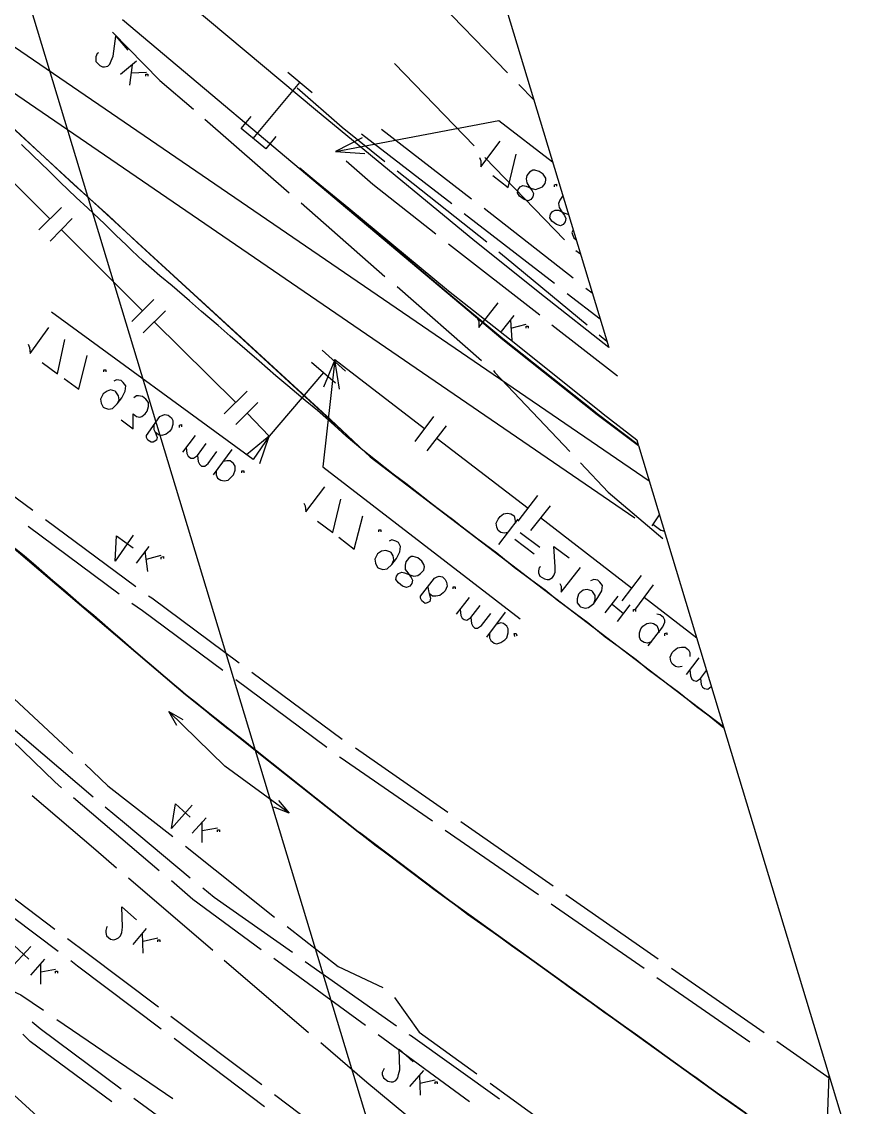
# Model space of a CAD drawing. Header units: metres. Extents: x 5 to 225, y 228 to 542.
# Drawn here: x 193.23 to 221.27, y 252.41 to 288.19 of the extents above; entities that cross this region are included whole.
import ezdxf

# ---------------------------------------------------------------- set-up
doc = ezdxf.new("R2010")
doc.units = ezdxf.units.M
for name, color, linetype in [('BOUNDARY', 7, 'Continuous'), ('CURB', 7, 'Continuous'), ('ELECTR_CABLE', 7, 'Continuous'), ('GAS', 7, 'Continuous'), ('GRASS', 7, 'Continuous'), ('OVERHEAD_POWER_LINE', 7, 'Continuous'), ('ROAD', 7, 'Continuous'), ('WATER_PIPELINE', 7, 'Continuous')]:
    doc.layers.add(name, color=color, linetype=linetype)

msp = doc.modelspace()

# ---------------------------------------------------------------- linework, layer by layer
at = {"layer": 'BOUNDARY'}
msp.add_lwpolyline([(210.46, 232.699), (117.273, 540.497)], dxfattribs=at)
at = {"layer": 'CURB'}
for points in [[(216.38, 264.912), (215.891, 265.307), (215.472, 265.616), (214.898, 266.08), (214.478, 266.389), (213.882, 266.831), (213.485, 267.162), (212.889, 267.603), (212.469, 267.912), (211.895, 268.376), (211.476, 268.685), (210.88, 269.127), (210.483, 269.458), (209.886, 269.899), (209.467, 270.208), (208.893, 270.672), (208.474, 270.981), (207.877, 271.423), (207.48, 271.754), (206.884, 272.195), (206.464, 272.526), (205.89, 272.968), (205.471, 273.277), (204.897, 273.741), (204.478, 274.072), (203.926, 274.535), (203.528, 274.889), (202.976, 275.374), (202.579, 275.705), (202.005, 276.191), (201.608, 276.522), (201.056, 277.008), (200.658, 277.339), (200.106, 277.825), (199.709, 278.178), (199.157, 278.642), (198.76, 278.995), (198.186, 279.481), (197.788, 279.812), (197.236, 280.297), (196.861, 280.651), (196.684, 280.827), (196.331, 281.158), (195.956, 281.534), (195.404, 282.042), (195.029, 282.395), (194.499, 282.903), (194.123, 283.278), (193.594, 283.786), (193.218, 284.139)], [(217.106, 252.216), (216.51, 252.635), (216.09, 252.922), (215.494, 253.364), (215.075, 253.65), (214.478, 254.092), (214.059, 254.401), (213.463, 254.821), (213.021, 255.13), (212.425, 255.549), (212.006, 255.858), (211.41, 256.278), (210.99, 256.587), (210.394, 257.006), (209.975, 257.315), (209.379, 257.735), (208.959, 258.044), (208.363, 258.463), (207.922, 258.772), (207.348, 259.214), (206.928, 259.523), (206.332, 259.965), (205.913, 260.274), (205.339, 260.715), (204.919, 261.024), (204.345, 261.466), (203.926, 261.797), (203.352, 262.261), (202.954, 262.57), (202.38, 263.033), (201.961, 263.364), (201.387, 263.806), (200.989, 264.137), (200.415, 264.601), (199.996, 264.91), (199.422, 265.373), (199.025, 265.705), (198.627, 266.014), (198.451, 266.168), (198.053, 266.499), (197.501, 266.985), (197.104, 267.316), (196.552, 267.802), (196.155, 268.133), (195.603, 268.619), (195.205, 268.95), (194.653, 269.436), (194.256, 269.767), (193.704, 270.252), (193.307, 270.584), (192.733, 271.047)]]:
    msp.add_lwpolyline(points, dxfattribs=at)
at = {"layer": 'ELECTR_CABLE'}
for points in [[(206.685, 289.15), (209.246, 286.501)], [(195.757, 287.163), (195.713, 287.141), (195.713, 287.141), (195.669, 287.031), (195.669, 287.031), (195.669, 286.965), (195.669, 286.965), (195.669, 286.876), (195.669, 286.876), (195.801, 286.744), (195.801, 286.744), (195.89, 286.7), (195.89, 286.7), (195.956, 286.7), (195.956, 286.7), (196.066, 286.722), (196.066, 286.722), (196.132, 286.788), (196.132, 286.788), (196.177, 286.899), (196.177, 286.899), (196.243, 287.053), (196.243, 287.053), (196.331, 287.715), (196.331, 287.715), (196.729, 287.252)], [(196.221, 287.848), (197.788, 286.258), (197.788, 286.258), (198.892, 285.309)], [(196.486, 286.457), (197.016, 286.899)], [(196.795, 286.104), (196.883, 286.766)], [(205.515, 286.81), (208.142, 284.095)], [(196.839, 286.501), (197.347, 286.523)], [(197.325, 286.391), (197.325, 286.457), (197.325, 286.457), (197.391, 286.457), (197.391, 286.457), (197.391, 286.391)], [(202.314, 286.015), (203.793, 284.713), (203.793, 284.713), (205.206, 283.587)], [(209.622, 286.126), (210.111, 285.62)], [(199.267, 284.978), (202.049, 282.549)], [(204.455, 284.36), (203.572, 283.918), (208.959, 284.934), (210.729, 283.577)], [(204.433, 284.492), (207.414, 282.196)], [(205.096, 284.647), (208.054, 282.351)], [(208.319, 283.719), (208.363, 283.609), (208.363, 283.609), (208.363, 283.41), (208.363, 283.41), (209.003, 284.249)], [(203.572, 283.918), (204.544, 283.852)], [(208.496, 283.719), (211.123, 281.004)], [(208.761, 283.123), (209.268, 282.726), (209.268, 282.726), (209.533, 283.83)], [(203.926, 283.609), (204.809, 282.836), (204.809, 282.836), (206.884, 281.203)], [(205.603, 283.278), (208.562, 280.938)], [(209.644, 282.439), (209.577, 282.549), (209.577, 282.549), (209.599, 282.66), (209.599, 282.66), (209.666, 282.748), (209.666, 282.748), (209.754, 282.792), (209.754, 282.792), (209.864, 282.77), (209.864, 282.77), (210.019, 282.704), (210.019, 282.704), (210.173, 282.66), (210.173, 282.66), (210.284, 282.704), (210.284, 282.704), (210.394, 282.748), (210.394, 282.748), (210.483, 282.858), (210.483, 282.858), (210.505, 282.969), (210.505, 282.969), (210.505, 283.035), (210.505, 283.035), (210.416, 283.168), (210.416, 283.168), (210.284, 283.256), (210.284, 283.256), (210.151, 283.3), (210.151, 283.3), (210.085, 283.3), (210.085, 283.3), (209.975, 283.234), (209.975, 283.234), (209.886, 283.123), (209.886, 283.123), (209.864, 283.013), (209.864, 283.013), (209.886, 282.881), (209.886, 282.881), (209.953, 282.77), (209.953, 282.77), (210.063, 282.616), (210.063, 282.616), (210.107, 282.527), (210.107, 282.527), (210.085, 282.417), (210.085, 282.417), (210.019, 282.329), (210.019, 282.329), (209.931, 282.284), (209.931, 282.284), (209.798, 282.329), (209.798, 282.329), (209.644, 282.439)], [(210.792, 282.748), (210.792, 282.814), (210.792, 282.814), (210.858, 282.836), (210.858, 282.836), (210.858, 282.77)], [(211.072, 282.447), (211.057, 282.439), (210.968, 282.307), (210.924, 282.196), (210.946, 282.064), (211.012, 281.953), (211.037, 281.919)], [(202.446, 282.218), (205.206, 279.79)], [(208.474, 282.042), (211.41, 279.746)], [(210.703, 281.622), (210.637, 281.732), (210.659, 281.843), (210.725, 281.931), (210.814, 281.975), (210.924, 281.975), (211.037, 281.919)], [(211.037, 281.919), (211.123, 281.799), (211.167, 281.71), (211.145, 281.6), (211.079, 281.512), (210.99, 281.468), (210.858, 281.512), (210.703, 281.622)], [(211.037, 281.919), (211.101, 281.887), (211.233, 281.843), (211.252, 281.849)], [(207.811, 281.865), (210.792, 279.569)], [(211.409, 281.333), (211.366, 281.247), (211.388, 281.181), (211.432, 281.07), (211.507, 281.007)], [(207.303, 280.871), (210.306, 278.531)], [(208.959, 280.607), (209.202, 280.408), (209.202, 280.408), (211.873, 278.2)], [(211.498, 280.651), (211.649, 280.538)], [(205.603, 279.459), (208.385, 277.03)], [(211.829, 279.414), (212.039, 279.253)], [(211.211, 279.238), (212.298, 278.396)], [(208.253, 278.399), (208.297, 278.311), (208.297, 278.311), (208.297, 278.112), (208.297, 278.112), (208.937, 278.929)], [(209.048, 277.979), (209.467, 278.509)], [(209.401, 277.692), (209.357, 278.355)], [(209.357, 278.09), (209.864, 278.222)], [(209.864, 278.09), (209.864, 278.156), (209.864, 278.156), (209.931, 278.156), (209.931, 278.156), (209.931, 278.09)], [(210.703, 278.2), (212.866, 276.52)], [(212.271, 277.869), (212.52, 277.661)], [(208.783, 276.699), (208.827, 276.633), (208.827, 276.633), (211.299, 274.028)], [(193.594, 272.085), (191.518, 273.608), (191.518, 273.608), (190.591, 274.27)], [(211.653, 273.652), (212.558, 272.681), (212.558, 272.681), (214.368, 271.158)], [(196.442, 269.325), (193.439, 271.555)], [(196.993, 269.568), (194.013, 271.776)], [(196.905, 271.268), (196.309, 270.407), (196.309, 270.407), (196.353, 271.246), (196.353, 271.246), (196.905, 270.849)], [(197.016, 270.341), (197.435, 270.893)], [(197.391, 270.076), (197.303, 270.738)], [(197.347, 270.473), (197.832, 270.606)], [(197.832, 270.473), (197.832, 270.539), (197.832, 270.539), (197.899, 270.562), (197.899, 270.562), (197.899, 270.495)], [(200.393, 267.051), (197.523, 269.193), (197.523, 269.193), (197.413, 269.259)], [(199.863, 266.808), (197.214, 268.773), (197.214, 268.773), (196.861, 269.016)], [(192.159, 266.632), (194.918, 264.071)], [(203.793, 264.534), (200.813, 266.742)], [(203.285, 264.27), (200.283, 266.499)], [(194.543, 262.945), (194.322, 263.144), (194.322, 263.144), (191.849, 265.528)], [(195.581, 262.636), (192.799, 265.02)], [(207.281, 262.128), (204.235, 264.247)], [(195.316, 263.718), (196.066, 263.011), (196.066, 263.011), (198.208, 261.333)], [(206.774, 261.841), (203.727, 263.938), (203.727, 263.938), (203.705, 263.96)], [(196.353, 260.296), (195.669, 260.892), (195.669, 260.892), (193.572, 262.68)], [(197.766, 260.207), (194.94, 262.614)], [(198.782, 259.965), (196.618, 261.775), (196.618, 261.775), (195.978, 262.305)], [(198.848, 262.371), (198.164, 261.598), (198.164, 261.598), (198.296, 262.415), (198.296, 262.415), (198.782, 261.974)], [(198.848, 261.444), (199.312, 261.951)], [(199.179, 261.135), (199.179, 261.819)], [(199.179, 261.532), (199.687, 261.62)], [(199.687, 261.488), (199.687, 261.554), (199.687, 261.554), (199.753, 261.554), (199.753, 261.554), (199.753, 261.488)], [(210.262, 259.413), (207.193, 261.532)], [(210.747, 259.7), (207.701, 261.819)], [(198.627, 261.024), (201.563, 258.684)], [(191.342, 260.539), (194.322, 258.287)], [(191.43, 259.81), (194.433, 257.558)], [(199.532, 257.58), (196.751, 259.965)], [(201.122, 257.602), (198.87, 259.258), (198.87, 259.258), (198.164, 259.876)], [(202.159, 257.514), (199.576, 259.324), (199.576, 259.324), (199.201, 259.633)], [(214.214, 257.293), (211.167, 259.413)], [(213.75, 256.984), (210.681, 259.104)], [(196.044, 258.375), (196.022, 258.331), (196.022, 258.331), (196, 258.243), (196, 258.243), (196, 258.176), (196, 258.176), (196.022, 258.066), (196.022, 258.066), (196.155, 257.956), (196.155, 257.956), (196.265, 257.933), (196.265, 257.933), (196.331, 257.956), (196.331, 257.956), (196.419, 258), (196.419, 258), (196.486, 258.066), (196.486, 258.066), (196.53, 258.176), (196.53, 258.176), (196.552, 258.353), (196.552, 258.353), (196.53, 259.015), (196.53, 259.015), (197.016, 258.596)], [(196.905, 257.779), (197.347, 258.309)], [(201.983, 258.375), (203.661, 257.05), (203.661, 257.05), (205.14, 256.366)], [(194.742, 257.978), (195.382, 257.492), (195.382, 257.492), (197.744, 255.726)], [(197.236, 257.492), (197.214, 258.154)], [(197.236, 257.889), (197.722, 258)], [(189.818, 257.669), (193.196, 256.123), (193.196, 256.123), (193.947, 255.615)], [(193.527, 257.713), (192.821, 256.94), (192.821, 256.94), (192.975, 257.757), (192.975, 257.757), (193.461, 257.293)], [(197.722, 257.867), (197.722, 257.933), (197.722, 257.933), (197.788, 257.933), (197.788, 257.933), (197.788, 257.867)], [(193.527, 256.763), (193.991, 257.293)], [(194.852, 257.249), (195.073, 257.072), (195.073, 257.072), (197.832, 254.997)], [(202.689, 254.865), (199.908, 257.249)], [(204.566, 255.108), (201.541, 257.315)], [(193.859, 256.476), (193.859, 257.139)], [(193.859, 256.874), (194.344, 256.962)], [(194.344, 256.83), (194.344, 256.896), (194.344, 256.896), (194.41, 256.896), (194.41, 256.896), (194.41, 256.83)], [(205.581, 255.086), (202.579, 257.205)], [(217.702, 254.865), (214.655, 256.984)], [(217.238, 254.556), (214.169, 256.675)], [(205.515, 256.035), (206.332, 254.887), (206.332, 254.887), (208.231, 253.518)], [(196.508, 253.01), (193.836, 254.997), (193.836, 254.997), (193.572, 255.218)], [(194.388, 255.306), (198.208, 252.701)], [(198.141, 255.417), (201.144, 253.165)], [(196.199, 252.591), (193.505, 254.578), (193.505, 254.578), (193.262, 254.821)], [(207.988, 252.591), (204.985, 254.798)], [(208.981, 252.679), (206.045, 254.776), (206.045, 254.776), (206.001, 254.798)], [(198.252, 254.688), (201.232, 252.436)], [(205.89, 252.171), (204.61, 253.231), (204.61, 253.231), (203.087, 254.534)], [(219.879, 253.355), (218.121, 254.578)], [(205.184, 253.695), (205.162, 253.65), (205.162, 253.65), (205.118, 253.562), (205.118, 253.562), (205.118, 253.496), (205.118, 253.496), (205.162, 253.386), (205.162, 253.386), (205.294, 253.275), (205.294, 253.275), (205.405, 253.253), (205.405, 253.253), (205.471, 253.253), (205.471, 253.253), (205.559, 253.297), (205.559, 253.297), (205.626, 253.386), (205.626, 253.386), (205.648, 253.496), (205.648, 253.496), (205.692, 253.65), (205.692, 253.65), (205.67, 254.335), (205.67, 254.335), (206.133, 253.915)], [(206.023, 253.099), (206.487, 253.628)], [(206.376, 252.812), (206.354, 253.474)], [(206.354, 253.209), (206.862, 253.319)], [(206.862, 253.187), (206.862, 253.253), (206.862, 253.253), (206.928, 253.253), (206.928, 253.253), (206.928, 253.187)], [(208.672, 253.209), (211.719, 251.001)], [(195.868, 250.405), (193.859, 252.017), (193.859, 252.017), (192.865, 252.922)], [(199.886, 250.538), (196.927, 252.701)], [(201.563, 252.834), (204.544, 250.582)]]:
    msp.add_lwpolyline(points, dxfattribs=at)
at = {"layer": 'GAS'}
for points in [[(202.005, 286.523), (202.8, 285.861)], [(200.857, 284.338), (202.402, 286.192)], [(201.608, 284.404), (201.276, 284.006), (201.276, 284.006), (200.46, 284.669), (200.46, 284.669), (200.791, 285.066)], [(194.168, 281.688), (191.474, 284.36)], [(193.792, 281.335), (194.543, 282.064)], [(194.168, 280.96), (194.896, 281.71)], [(197.214, 278.664), (194.543, 281.335)], [(196.861, 278.311), (197.59, 279.039)], [(201.078, 273.63), (201.387, 274.535), (201.387, 274.535), (200.857, 273.763), (200.857, 273.763), (194.212, 278.62)], [(197.236, 277.935), (197.965, 278.664)], [(193.439, 277.56), (193.483, 277.45), (193.483, 277.45), (193.505, 277.251), (193.505, 277.251), (194.123, 278.112)], [(200.283, 275.639), (197.59, 278.311)], [(193.903, 276.964), (194.41, 276.589), (194.41, 276.589), (194.653, 277.714)], [(203.904, 276.677), (203.131, 277.361)], [(194.631, 276.434), (195.117, 276.081), (195.117, 276.081), (195.382, 277.185)], [(203.572, 276.279), (202.778, 276.964)], [(203.705, 276.081), (203.55, 277.052), (203.55, 277.052), (203.153, 273.52), (203.153, 273.52), (209.666, 268.508)], [(203.55, 277.052), (203.175, 276.147)], [(206.509, 274.778), (203.55, 277.052), (203.55, 277.052), (203.506, 277.03)], [(195.934, 276.655), (195.934, 276.721), (195.934, 276.721), (196, 276.721), (196, 276.721), (196, 276.655)], [(203.175, 276.633), (201.387, 274.535), (201.387, 274.535), (200.658, 275.286)], [(196.375, 275.595), (196.442, 275.728), (196.442, 275.728), (196.419, 275.86), (196.419, 275.86), (196.331, 275.992), (196.331, 275.992), (196.309, 276.015), (196.309, 276.015), (196.155, 276.059), (196.155, 276.059), (196.044, 276.015), (196.044, 276.015), (195.912, 275.926), (195.912, 275.926), (195.89, 275.882), (195.89, 275.882), (195.823, 275.75), (195.823, 275.75), (195.845, 275.617), (195.845, 275.617), (195.912, 275.485), (195.912, 275.485), (195.956, 275.463), (195.956, 275.463), (196.088, 275.418), (196.088, 275.418), (196.221, 275.441), (196.221, 275.441), (196.375, 275.595), (196.375, 275.595), (196.53, 275.794), (196.53, 275.794), (196.64, 276.015), (196.64, 276.015), (196.662, 276.191), (196.662, 276.191), (196.574, 276.302), (196.574, 276.302), (196.508, 276.368), (196.508, 276.368), (196.353, 276.39), (196.353, 276.39), (196.265, 276.346)], [(196.508, 275.065), (196.905, 274.778), (196.905, 274.778), (196.905, 275.264), (196.905, 275.264), (197.016, 275.176), (197.016, 275.176), (197.126, 275.154), (197.126, 275.154), (197.192, 275.176), (197.192, 275.176), (197.303, 275.264), (197.303, 275.264), (197.369, 275.352), (197.369, 275.352), (197.413, 275.507), (197.413, 275.507), (197.413, 275.639), (197.413, 275.639), (197.325, 275.75), (197.325, 275.75), (197.214, 275.838), (197.214, 275.838), (197.082, 275.86), (197.082, 275.86), (197.016, 275.86), (197.016, 275.86), (196.927, 275.794)], [(199.908, 275.264), (200.658, 276.015)], [(200.283, 274.911), (201.011, 275.639)], [(197.59, 274.889), (197.59, 274.756), (197.59, 274.756), (197.634, 274.668), (197.634, 274.668), (197.7, 274.491), (197.7, 274.491), (197.678, 274.403), (197.678, 274.403), (197.567, 274.337), (197.567, 274.337), (197.501, 274.337), (197.501, 274.337), (197.391, 274.403), (197.391, 274.403), (197.347, 274.491), (197.347, 274.491), (197.347, 274.557), (197.347, 274.557), (197.788, 275.176), (197.788, 275.176), (197.877, 275.22), (197.877, 275.22), (197.943, 275.242), (197.943, 275.242), (198.053, 275.22), (198.053, 275.22), (198.164, 275.131), (198.164, 275.131), (198.208, 275.043), (198.208, 275.043), (198.208, 274.911), (198.208, 274.911), (198.164, 274.778), (198.164, 274.778), (198.097, 274.69), (198.097, 274.69), (197.987, 274.602), (197.987, 274.602), (197.854, 274.557), (197.854, 274.557), (197.744, 274.58), (197.744, 274.58), (197.634, 274.668)], [(206.2, 274.359), (206.818, 275.176)], [(198.428, 274.822), (198.428, 274.889), (198.428, 274.889), (198.495, 274.911), (198.495, 274.911), (198.495, 274.844)], [(206.597, 274.05), (207.237, 274.867)], [(198.539, 274.006), (198.958, 274.557)], [(201.387, 274.535), (200.636, 273.917)], [(209.931, 272.151), (206.928, 274.447)], [(198.649, 274.16), (198.671, 273.961), (198.671, 273.961), (198.715, 273.873), (198.715, 273.873), (198.804, 273.807), (198.804, 273.807), (198.892, 273.807), (198.892, 273.807), (199.025, 273.895), (199.025, 273.895), (199.312, 274.293)], [(199.554, 273.255), (200.173, 274.094)], [(199.025, 273.895), (199.047, 273.696), (199.047, 273.696), (199.091, 273.608), (199.091, 273.608), (199.157, 273.542), (199.157, 273.542), (199.267, 273.542), (199.267, 273.542), (199.378, 273.63), (199.378, 273.63), (199.665, 274.028)], [(199.643, 273.387), (199.643, 273.255), (199.643, 273.255), (199.687, 273.145), (199.687, 273.145), (199.797, 273.078), (199.797, 273.078), (199.908, 273.056), (199.908, 273.056), (200.04, 273.078), (200.04, 273.078), (200.15, 273.189), (200.15, 273.189), (200.217, 273.255), (200.217, 273.255), (200.261, 273.409), (200.261, 273.409), (200.261, 273.542), (200.261, 273.542), (200.217, 273.63), (200.217, 273.63), (200.106, 273.719), (200.106, 273.719), (199.996, 273.719), (199.996, 273.719), (199.886, 273.696)], [(200.482, 273.321), (200.482, 273.387), (200.482, 273.387), (200.548, 273.387), (200.548, 273.387), (200.548, 273.321)], [(202.535, 272.328), (202.579, 272.239), (202.579, 272.239), (202.601, 272.041), (202.601, 272.041), (203.219, 272.858)], [(202.976, 271.732), (203.484, 271.356), (203.484, 271.356), (203.749, 272.46)], [(209.599, 271.732), (210.24, 272.571)], [(203.683, 271.202), (204.191, 270.804), (204.191, 270.804), (204.478, 271.908)], [(209.268, 271.356), (209.136, 271.334), (209.136, 271.334), (209.025, 271.356), (209.025, 271.356), (208.937, 271.423), (208.937, 271.423), (208.893, 271.533), (208.893, 271.533), (208.871, 271.665), (208.871, 271.665), (208.937, 271.798), (208.937, 271.798), (209.003, 271.886), (209.003, 271.886), (209.114, 271.974), (209.114, 271.974), (209.246, 271.997), (209.246, 271.997), (209.357, 271.974), (209.357, 271.974), (209.467, 271.908), (209.467, 271.908), (209.489, 271.798), (209.489, 271.798), (209.511, 271.665)], [(210.019, 271.423), (210.659, 272.239)], [(208.959, 270.959), (209.599, 271.798)], [(213.33, 269.524), (210.328, 271.842)], [(205.007, 271.378), (205.007, 271.445), (205.007, 271.445), (205.074, 271.445), (205.074, 271.445), (205.074, 271.378)], [(209.666, 271.356), (210.306, 270.871)], [(205.427, 270.297), (205.493, 270.451), (205.493, 270.451), (205.471, 270.584), (205.471, 270.584), (205.405, 270.694), (205.405, 270.694), (205.361, 270.716), (205.361, 270.716), (205.228, 270.76), (205.228, 270.76), (205.096, 270.738), (205.096, 270.738), (204.963, 270.65), (204.963, 270.65), (204.941, 270.606), (204.941, 270.606), (204.875, 270.473), (204.875, 270.473), (204.897, 270.341), (204.897, 270.341), (204.963, 270.208), (204.963, 270.208), (205.007, 270.186), (205.007, 270.186), (205.14, 270.142), (205.14, 270.142), (205.272, 270.164), (205.272, 270.164), (205.427, 270.297), (205.427, 270.297), (205.581, 270.495), (205.581, 270.495), (205.692, 270.716), (205.692, 270.716), (205.714, 270.893), (205.714, 270.893), (205.648, 271.025), (205.648, 271.025), (205.559, 271.069), (205.559, 271.069), (205.427, 271.113), (205.427, 271.113), (205.339, 271.069)], [(209.489, 271.136), (210.129, 270.65)], [(210.328, 270.23), (210.284, 270.208), (210.284, 270.208), (210.262, 270.098), (210.262, 270.098), (210.262, 270.032), (210.262, 270.032), (210.306, 269.921), (210.306, 269.921), (210.46, 269.833), (210.46, 269.833), (210.549, 269.811), (210.549, 269.811), (210.615, 269.811), (210.615, 269.811), (210.725, 269.877), (210.725, 269.877), (210.77, 269.943), (210.77, 269.943), (210.814, 270.054), (210.814, 270.054), (210.814, 270.23), (210.814, 270.23), (210.77, 270.893), (210.77, 270.893), (211.277, 270.517)], [(205.648, 269.7), (205.559, 269.811), (205.559, 269.811), (205.581, 269.921), (205.581, 269.921), (205.648, 270.01), (205.648, 270.01), (205.758, 270.054), (205.758, 270.054), (205.846, 270.032), (205.846, 270.032), (206.023, 269.965), (206.023, 269.965), (206.155, 269.921), (206.155, 269.921), (206.288, 269.943), (206.288, 269.943), (206.376, 270.01), (206.376, 270.01), (206.487, 270.12), (206.487, 270.12), (206.509, 270.23), (206.509, 270.23), (206.487, 270.297), (206.487, 270.297), (206.42, 270.407), (206.42, 270.407), (206.288, 270.517), (206.288, 270.517), (206.133, 270.562), (206.133, 270.562), (206.067, 270.562), (206.067, 270.562), (205.979, 270.495), (205.979, 270.495), (205.89, 270.385), (205.89, 270.385), (205.868, 270.275), (205.868, 270.275), (205.868, 270.142), (205.868, 270.142), (205.957, 270.032), (205.957, 270.032), (206.067, 269.877), (206.067, 269.877), (206.111, 269.789), (206.111, 269.789), (206.089, 269.678), (206.089, 269.678), (206.023, 269.59), (206.023, 269.59), (205.913, 269.546), (205.913, 269.546), (205.78, 269.59), (205.78, 269.59), (205.648, 269.7)], [(210.968, 269.678), (211.012, 269.59), (211.012, 269.59), (211.012, 269.391), (211.012, 269.391), (211.653, 270.208)], [(206.619, 269.568), (206.641, 269.436), (206.641, 269.436), (206.663, 269.347), (206.663, 269.347), (206.707, 269.193), (206.707, 269.193), (206.685, 269.082), (206.685, 269.082), (206.597, 269.038), (206.597, 269.038), (206.531, 269.016), (206.531, 269.016), (206.42, 269.104), (206.42, 269.104), (206.376, 269.193), (206.376, 269.193), (206.376, 269.259), (206.376, 269.259), (206.84, 269.855), (206.84, 269.855), (206.928, 269.899), (206.928, 269.899), (206.994, 269.921), (206.994, 269.921), (207.105, 269.899), (207.105, 269.899), (207.193, 269.811), (207.193, 269.811), (207.237, 269.723), (207.237, 269.723), (207.259, 269.59), (207.259, 269.59), (207.193, 269.436), (207.193, 269.436), (207.127, 269.369), (207.127, 269.369), (207.016, 269.281), (207.016, 269.281), (206.884, 269.259), (206.884, 269.259), (206.774, 269.259), (206.774, 269.259), (206.663, 269.347)], [(212.094, 269.016), (212.138, 269.149), (212.138, 269.149), (212.138, 269.281), (212.138, 269.281), (212.05, 269.414), (212.05, 269.414), (212.028, 269.436), (212.028, 269.436), (211.873, 269.48), (211.873, 269.48), (211.741, 269.458), (211.741, 269.458), (211.631, 269.369), (211.631, 269.369), (211.586, 269.325), (211.586, 269.325), (211.542, 269.171), (211.542, 269.171), (211.542, 269.038), (211.542, 269.038), (211.631, 268.928), (211.631, 268.928), (211.653, 268.906), (211.653, 268.906), (211.807, 268.862), (211.807, 268.862), (211.918, 268.884), (211.918, 268.884), (212.094, 269.016), (212.094, 269.016), (212.227, 269.215), (212.227, 269.215), (212.359, 269.436), (212.359, 269.436), (212.381, 269.612), (212.381, 269.612), (212.293, 269.723), (212.293, 269.723), (212.227, 269.789), (212.227, 269.789), (212.094, 269.811), (212.094, 269.811), (211.984, 269.767)], [(213.021, 269.104), (213.662, 269.943)], [(207.458, 269.502), (207.458, 269.568), (207.458, 269.568), (207.524, 269.568), (207.524, 269.568), (207.524, 269.502)], [(213.441, 268.795), (214.059, 269.634)], [(207.568, 268.663), (207.988, 269.215)], [(212.469, 268.707), (212.889, 269.259)], [(215.483, 267.877), (213.75, 269.215)], [(207.679, 268.817), (207.701, 268.619), (207.701, 268.619), (207.745, 268.53), (207.745, 268.53), (207.811, 268.486), (207.811, 268.486), (207.899, 268.464), (207.899, 268.464), (208.032, 268.552), (208.032, 268.552), (208.341, 268.95)], [(208.032, 268.552), (208.054, 268.354), (208.054, 268.354), (208.098, 268.266), (208.098, 268.266), (208.164, 268.199), (208.164, 268.199), (208.253, 268.199), (208.253, 268.199), (208.385, 268.288), (208.385, 268.288), (208.694, 268.685)], [(208.562, 267.912), (209.18, 268.729)], [(212.69, 268.994), (213.066, 268.685)], [(212.867, 268.42), (213.286, 268.972)], [(213.397, 268.751), (213.397, 268.817), (213.397, 268.817), (213.463, 268.817), (213.463, 268.817), (213.463, 268.751)], [(208.65, 268.023), (208.65, 267.89), (208.65, 267.89), (208.694, 267.802), (208.694, 267.802), (208.805, 267.714), (208.805, 267.714), (208.893, 267.692), (208.893, 267.692), (209.025, 267.736), (209.025, 267.736), (209.158, 267.824), (209.158, 267.824), (209.224, 267.89), (209.224, 267.89), (209.268, 268.045), (209.268, 268.045), (209.268, 268.177), (209.268, 268.177), (209.224, 268.266), (209.224, 268.266), (209.114, 268.354), (209.114, 268.354), (209.025, 268.376), (209.025, 268.376), (208.893, 268.332)], [(213.993, 267.736), (213.927, 267.736), (213.927, 267.736), (213.86, 267.714), (213.86, 267.714), (213.75, 267.736), (213.75, 267.736), (213.64, 267.802), (213.64, 267.802), (213.595, 267.912), (213.595, 267.912), (213.595, 268.045), (213.595, 268.045), (213.64, 268.177), (213.64, 268.177), (213.706, 268.266), (213.706, 268.266), (213.838, 268.354), (213.838, 268.354), (213.971, 268.376), (213.971, 268.376), (214.059, 268.354), (214.059, 268.354), (214.169, 268.288), (214.169, 268.288), (214.214, 268.177), (214.214, 268.177), (214.236, 268.045)], [(213.882, 267.625), (214.368, 268.243), (214.368, 268.243), (214.434, 268.398), (214.434, 268.398), (214.434, 268.464), (214.434, 268.464), (214.39, 268.552), (214.39, 268.552), (214.28, 268.641), (214.28, 268.641), (214.169, 268.663)], [(209.489, 267.934), (209.467, 268.023), (209.467, 268.023), (209.533, 268.023), (209.533, 268.023), (209.555, 267.956)], [(214.434, 267.956), (214.434, 268.023), (214.434, 268.023), (214.501, 268.045), (214.501, 268.045), (214.501, 267.979)], [(215.008, 266.941), (214.876, 266.919), (214.876, 266.919), (214.788, 266.941), (214.788, 266.941), (214.677, 267.029), (214.677, 267.029), (214.633, 267.118), (214.633, 267.118), (214.611, 267.25), (214.611, 267.25), (214.677, 267.404), (214.677, 267.404), (214.743, 267.471), (214.743, 267.471), (214.854, 267.559), (214.854, 267.559), (214.986, 267.581), (214.986, 267.581), (215.097, 267.581), (215.097, 267.581), (215.207, 267.493), (215.207, 267.493), (215.251, 267.404), (215.251, 267.404), (215.251, 267.272)], [(215.141, 266.676), (215.56, 267.228)], [(215.251, 266.831), (215.273, 266.632), (215.317, 266.521), (215.384, 266.477), (215.472, 266.455), (215.604, 266.543), (215.807, 266.804)], [(215.604, 266.543), (215.626, 266.345), (215.671, 266.256), (215.737, 266.212), (215.847, 266.19), (215.958, 266.279), (215.964, 266.287)], [(219.841, 253.481), (219.711, 249.853), (221.271, 248.759)]]:
    msp.add_lwpolyline(points, dxfattribs=at)
at = {"layer": 'GRASS'}
for points in [[(196.552, 288.267), (203.97, 282.02), (209.092, 277.714), (212.205, 275.242), (213.561, 274.225), (216.369, 264.948), (214.765, 266.168), (204.72, 273.851), (203.418, 275.065), (200.724, 277.538), (196.022, 281.843), (189.222, 288.091), (185.668, 291.358)], [(208.418, 291.212), (212.584, 277.45), (210.46, 279.127), (208.164, 280.96), (202.91, 285.287), (197.678, 289.68)], [(174.387, 288.952), (177.897, 285.022), (180.325, 282.505), (181.341, 281.468), (182.246, 280.607), (184.564, 278.377), (189.531, 273.873), (191.474, 272.107), (198.627, 266.014), (201.365, 263.828), (204.323, 261.488), (206.862, 259.567), (207.348, 259.214), (211.101, 256.521), (216.311, 252.767), (221.069, 249.426)]]:
    msp.add_lwpolyline(points, dxfattribs=at)
msp.add_lwpolyline([(204.014, 282.042), (207.303, 279.326), (209.312, 277.737), (212.271, 275.374), (212.403, 275.264), (213.506, 274.406), (213.555, 274.245), (212.205, 275.264), (212.072, 275.374), (209.092, 277.737), (207.193, 279.326), (203.97, 282.042), (202.402, 283.366)], close=True, dxfattribs=at)
at = {"layer": 'OVERHEAD_POWER_LINE'}
for points in [[(198.075, 265.462), (199.93, 263.651)], [(198.34, 264.998), (198.075, 265.462), (198.075, 265.462), (198.539, 265.197)], [(202.049, 262.106), (199.93, 263.651)], [(201.696, 262.525), (202.049, 262.106), (202.049, 262.106), (201.541, 262.305)]]:
    msp.add_lwpolyline(points, dxfattribs=at)
at = {"layer": 'ROAD'}
for points in [[(187.964, 289.239), (192.225, 285.353), (194.962, 282.814), (196.088, 281.799), (197.038, 280.916), (199.444, 278.708), (204.345, 274.204), (204.72, 273.851), (206.575, 272.438), (214.523, 266.367), (216.367, 264.956), (221.072, 249.417)], [(218.187, 251.443), (216.311, 252.767), (207.348, 259.214), (204.367, 261.466), (204.323, 261.488), (198.627, 266.014), (191.474, 272.107), (189.907, 273.52), (189.531, 273.873), (184.564, 278.377), (182.246, 280.607), (181.341, 281.468), (180.325, 282.505), (177.897, 285.022), (174.387, 288.952)]]:
    msp.add_lwpolyline(points, dxfattribs=at)
at = {"layer": 'WATER_PIPELINE'}
for points in [[(177.698, 299.416), (180.369, 295.994), (213.915, 273.055)], [(176.749, 298.599), (179.508, 295.067), (179.508, 295.067), (213.441, 271.842)], [(214.015, 271.577), (214.254, 271.936)], [(214.416, 271.4), (214.39, 271.4), (214.324, 271.423), (214.302, 271.423), (214.037, 271.621)]]:
    msp.add_lwpolyline(points, dxfattribs=at)

doc.saveas('drawing.dxf')
